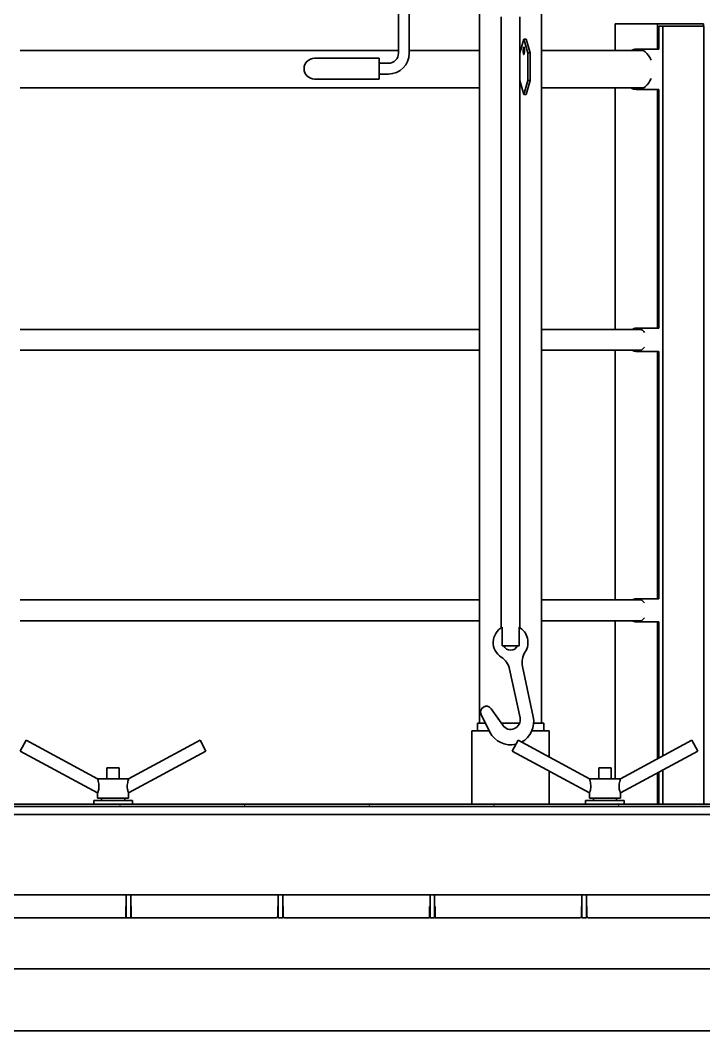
# Model space of a CAD drawing. Header units: millimetres. Extents: x 0 to 42050, y 0 to 29700.
# Drawn here: x 5030 to 5914, y 26216 to 27524 of the extents above; entities that cross this region are included whole.
import ezdxf

# ---------------------------------------------------------------- set-up
doc = ezdxf.new("R2010")
doc.units = ezdxf.units.MM
doc.header["$LTSCALE"] = 50
doc.layers.add('Hatch', color=7, linetype='Continuous', lineweight=18)
doc.layers.add('Visible', color=7, linetype='Continuous', lineweight=35)
pattern_1 = [(10, (0, 0), (-27.56665, 156.3382), [])]

msp = doc.modelspace()

# ---------------------------------------------------------------- hatches: boundary and pattern name
at = {"layer": 'Hatch'}
h = msp.add_hatch(dxfattribs=at)
h.set_pattern_fill('ANSI31', color=256, scale=1270, angle=55.00018, style=0)
h.set_pattern_definition([(100.0002, (0, 0), (-156.33815, -27.5671), [])])
edge = h.paths.add_edge_path()
edge.add_line((4503.23, 26484.34), (4503.23, 26496.34))
edge.add_line((4503.23, 26496.34), (4503.23, 26503.34))
edge.add_ellipse((4506.23, 26503.34), major_axis=(-3, 0), ratio=1, start_angle=270, end_angle=360, ccw=False)
edge.add_line((4506.23, 26506.34), (4553.23, 26506.34))
edge.add_line((4553.23, 26506.34), (6383.23, 26506.34))
edge.add_line((6383.23, 26506.34), (6430.23, 26506.34))
edge.add_ellipse((6430.23, 26503.34), major_axis=(3, 0), ratio=1, start_angle=0, end_angle=90, ccw=False)
edge.add_line((6433.23, 26503.34), (6433.23, 26496.34))
edge.add_line((6433.23, 26496.34), (6433.23, 26484.34))
edge.add_line((6433.23, 26484.34), (6436.23, 26484.34))
edge.add_line((6436.23, 26484.34), (6436.23, 26503.34))
edge.add_ellipse((6430.23, 26503.34), major_axis=(6, 0), ratio=1, start_angle=0, end_angle=90)
edge.add_line((6430.23, 26509.34), (4506.23, 26509.34))
edge.add_ellipse((4506.23, 26503.34), major_axis=(-6, 0), ratio=1, start_angle=270, end_angle=360)
edge.add_line((4500.23, 26503.34), (4500.23, 26484.34))
edge.add_line((4500.23, 26484.34), (4503.23, 26484.34))
h = msp.add_hatch(dxfattribs=at)
h.set_pattern_fill('ANSI31', color=256, scale=1270, angle=-5.00002, style=0)
h.set_pattern_definition([(40, (0, 0), (-102.0425, 121.6096), [])])
h.paths.add_polyline_path([(5173.23, 26362.34), (5173.23, 26392.34), (5167.23, 26392.34), (5167.23, 26362.34)])
h = msp.add_hatch(dxfattribs=at)
h.set_pattern_fill('ANSI31', color=256, scale=1270, angle=85.00025, style=0)
h.set_pattern_definition([(130.00025, (0, 0), (-121.6091, -102.0431), [])])
h.paths.add_polyline_path([(5369.57, 26362.34), (5369.57, 26392.34), (5363.57, 26392.34), (5363.57, 26362.34)])
h = msp.add_hatch(dxfattribs=at)
h.set_pattern_fill('ANSI31', color=256, scale=1270, angle=-35, style=0)
h.set_pattern_definition(pattern_1)
h.paths.add_polyline_path([(5566.03, 26362.34), (5566.03, 26392.34), (5560.03, 26392.34), (5560.03, 26362.34)])
h = msp.add_hatch(dxfattribs=at)
h.set_pattern_fill('ANSI31', color=256, scale=1270, angle=-35, style=0)
h.set_pattern_definition(pattern_1)
h.paths.add_polyline_path([(5762.4, 26362.34), (5762.4, 26392.34), (5756.4, 26392.34), (5756.4, 26362.34)])

# ---------------------------------------------------------------- linework, layer by layer
at = {"layer": 'Visible'}
for p, q in [((5519.23, 27671.14), (5519.23, 27481.14)), ((5533.23, 27627.46), (5533.23, 27481.14)), ((5704.23, 26614.34), (5704.23, 27585.5)), ((5624.23, 26614.34), (5624.23, 27566.69)), ((5652.23, 27528.34), (5652.23, 26737.82)), ((5676.23, 27528.34), (5676.23, 26737.82)), ((5681.31, 27499.41), (5676.25, 27481.51)), ((5681.31, 27499.41), (5684.27, 27499.41)), ((5686.37, 27481.51), (5681.31, 27499.41)), ((5684.27, 27499.41), (5689.33, 27481.51)), ((5494.23, 27474.64), (5410.73, 27474.64)), ((5494.23, 27447.64), (5494.23, 27474.64)), ((5676.25, 27481.51), (5676.25, 27445.71)), ((5686.37, 27481.51), (5689.33, 27481.51)), ((5686.37, 27445.71), (5686.37, 27481.51)), ((5689.33, 27481.51), (5689.33, 27445.71)), ((5506.23, 27468.14), (5494.23, 27468.14)), ((5494.23, 27447.64), (5410.73, 27447.64)), ((5506.23, 27454.14), (5494.23, 27454.14)), ((5676.25, 27445.71), (5681.31, 27427.82)), ((5681.31, 27427.82), (5686.37, 27445.71)), ((5689.33, 27445.71), (5684.27, 27427.82)), ((5689.33, 27445.71), (5686.37, 27445.71)), ((5681.31, 27427.82), (5684.27, 27427.82)), ((5653.33, 26714.34), (5653.33, 26738.46)), ((5675.14, 26738.46), (5675.14, 26714.34)), ((5653.33, 26714.34), (5675.14, 26714.34)), ((5679.6, 26687.63), (5693.57, 26622.58)), ((5676.46, 26621.41), (5663.01, 26684.07)), ((5637.41, 26602.86), (5626.11, 26625.43)), ((5638.96, 26633.09), (5653.99, 26611.62)), ((5631.66, 26614.34), (5621.23, 26614.34)), ((5621.23, 26614.34), (5621.23, 26604.34)), ((5675.92, 26614.34), (5652.09, 26614.34)), ((5707.23, 26614.34), (5694.17, 26614.34)), ((5707.23, 26604.34), (5707.23, 26614.34)), ((5614.23, 26509.34), (5614.23, 26604.34)), ((5636.67, 26604.34), (5614.23, 26604.34)), ((5714.23, 26604.34), (5691.75, 26604.34)), ((5714.23, 26570.44), (5714.23, 26604.34)), ((5037.86, 26592.34), (5030.23, 26578.27)), ((5130.23, 26542.25), (5037.86, 26592.34)), ((5170.23, 26542.25), (5262.61, 26592.34)), ((5270.23, 26578.27), (5262.61, 26592.34)), ((5673.86, 26592.34), (5666.23, 26578.27)), ((5766.23, 26542.25), (5673.86, 26592.34)), ((5806.23, 26542.25), (5898.61, 26592.34)), ((5906.23, 26578.27), (5898.61, 26592.34)), ((5130.23, 26524.04), (5030.23, 26578.27)), ((5170.23, 26524.04), (5270.23, 26578.27)), ((5766.23, 26524.04), (5666.23, 26578.27)), ((5806.23, 26524.04), (5906.23, 26578.27)), ((5158.23, 26556.34), (5142.23, 26556.34)), ((5142.23, 26542.34), (5142.23, 26556.34)), ((5158.23, 26542.34), (5158.23, 26556.34)), ((5794.23, 26556.34), (5778.23, 26556.34)), ((5778.23, 26542.34), (5778.23, 26556.34)), ((5794.23, 26542.34), (5794.23, 26556.34)), ((5130.23, 26542.34), (5170.23, 26542.34)), ((5130.23, 26542.34), (5130.23, 26542.25)), ((5170.23, 26542.34), (5170.23, 26542.25)), ((5714.23, 26509.34), (5714.23, 26552.24)), ((5766.23, 26542.34), (5806.23, 26542.34)), ((5766.23, 26542.34), (5766.23, 26542.25)), ((5806.23, 26542.34), (5806.23, 26542.25)), ((5130.23, 26524.04), (5130.23, 26517.34)), ((5130.23, 26517.34), (5170.23, 26517.34)), ((5135.23, 26514.34), (5135.23, 26517.34)), ((5165.23, 26514.34), (5165.23, 26517.34)), ((5170.23, 26524.04), (5170.23, 26517.34)), ((5766.23, 26524.04), (5766.23, 26517.34)), ((5766.23, 26517.34), (5806.23, 26517.34)), ((5771.23, 26514.34), (5771.23, 26517.34)), ((5801.23, 26514.34), (5801.23, 26517.34)), ((5806.23, 26524.04), (5806.23, 26517.34)), ((6430.23, 26509.34), (4506.23, 26509.34)), ((4506.23, 26506.34), (6430.23, 26506.34)), ((5175.23, 26514.34), (5125.23, 26514.34)), ((5125.23, 26514.34), (5125.23, 26509.34)), ((5175.23, 26514.34), (5175.23, 26509.34)), ((5811.23, 26514.34), (5761.23, 26514.34)), ((5761.23, 26514.34), (5761.23, 26509.34)), ((5811.23, 26514.34), (5811.23, 26509.34)), ((6376.23, 26496.34), (4560.23, 26496.34)), ((5167.23, 26392.34), (4976.73, 26392.34)), ((5173.23, 26392.34), (5167.23, 26392.34)), ((5167.23, 26392.34), (5167.23, 26362.34)), ((5363.57, 26392.34), (5173.23, 26392.34)), ((5173.23, 26362.34), (5173.23, 26392.34)), ((5369.57, 26392.34), (5363.57, 26392.34)), ((5363.57, 26392.34), (5363.57, 26362.34)), ((5369.57, 26362.34), (5369.57, 26392.34)), ((5560.03, 26392.34), (5369.57, 26392.34)), ((5566.03, 26392.34), (5560.03, 26392.34)), ((5560.03, 26392.34), (5560.03, 26362.34)), ((5756.4, 26392.34), (5566.03, 26392.34)), ((5566.03, 26362.34), (5566.03, 26392.34)), ((5762.4, 26392.34), (5756.4, 26392.34)), ((5756.4, 26392.34), (5756.4, 26362.34)), ((5762.4, 26362.34), (5762.4, 26392.34)), ((5952.83, 26392.34), (5762.4, 26392.34)), ((5166.73, 26377.34), (5167.23, 26377.34)), ((5166.73, 26362.34), (5166.73, 26377.34)), ((5173.23, 26377.34), (5173.73, 26377.34)), ((5173.73, 26377.34), (5173.73, 26362.34)), ((5363.07, 26364.34), (5363.07, 26377.34)), ((5363.07, 26377.34), (5363.57, 26377.34)), ((5369.57, 26377.34), (5370.07, 26377.34)), ((5370.07, 26377.34), (5370.07, 26364.34)), ((5559.53, 26377.34), (5560.03, 26377.34)), ((5559.53, 26362.34), (5559.53, 26377.34)), ((5566.03, 26377.34), (5566.53, 26377.34)), ((5566.53, 26377.34), (5566.53, 26362.34)), ((5755.9, 26364.34), (5755.9, 26377.34)), ((5755.9, 26377.34), (5756.4, 26377.34)), ((5762.4, 26377.34), (5762.9, 26377.34)), ((5762.9, 26377.34), (5762.9, 26364.34)), ((4979.23, 26362.34), (5166.73, 26362.34)), ((5167.23, 26362.34), (5173.23, 26362.34)), ((5173.73, 26362.34), (5361.07, 26362.34)), ((5363.57, 26362.34), (5369.57, 26362.34)), ((5372.07, 26362.34), (5559.53, 26362.34)), ((5560.03, 26362.34), (5566.03, 26362.34)), ((5566.53, 26362.34), (5753.9, 26362.34)), ((5756.4, 26362.34), (5762.4, 26362.34)), ((5764.9, 26362.34), (5950.33, 26362.34))]:
    msp.add_line(p, q, dxfattribs=at)
at = {"layer": 'Visible', "color": 9, "true_color": 0xc0c0c0}
for p, q in [((5854.11, 27519.34), (5799.32, 27519.34)), ((5799.32, 27484.49), (5799.32, 27519.34)), ((5913.59, 27519.34), (5854.11, 27519.34)), ((5854.11, 27519.34), (5854.11, 27486.34)), ((5856.09, 27516.34), (5856.09, 27486.34)), ((5857.42, 27516.34), (5856.09, 27516.34)), ((5857.42, 27516.34), (5861.17, 27516.34)), ((5861.17, 27516.34), (5861.17, 26572.03)), ((5867.12, 27516.34), (5861.17, 27516.34)), ((5867.12, 27516.34), (5908.09, 27516.34)), ((5908.09, 27516.34), (5914.04, 27516.34)), ((5913.59, 27516.34), (5913.59, 27519.34)), ((5914.04, 27516.34), (5914.04, 26509.34)), ((5519.23, 27484.49), (5030.13, 27484.49)), ((5624.23, 27484.49), (5533.23, 27484.49)), ((5836.15, 27484.49), (5704.23, 27484.49)), ((5826.72, 27486.34), (5854.11, 27486.34)), ((5833.75, 27486.34), (5838.28, 27482.85)), ((5854.11, 27486.34), (5856.09, 27486.34)), ((5030.13, 27436.19), (5624.23, 27436.19)), ((5704.23, 27436.19), (5835.75, 27436.19)), ((5799.32, 27123.79), (5799.32, 27436.19)), ((5854.11, 27434.34), (5826.72, 27434.34)), ((5854.11, 27434.34), (5854.11, 27125.34)), ((5856.09, 27434.34), (5854.11, 27434.34)), ((5856.09, 27434.34), (5856.09, 27125.34)), ((5624.23, 27123.79), (5030.13, 27123.79)), ((5833.55, 27123.79), (5704.23, 27123.79)), ((5826.72, 27125.34), (5854.11, 27125.34)), ((5831.54, 27125.34), (5834.15, 27123.33)), ((5854.11, 27125.34), (5856.09, 27125.34)), ((5030.13, 27096.89), (5624.23, 27096.89)), ((5704.23, 27096.89), (5833.5, 27096.89)), ((5799.32, 26773.79), (5799.32, 27096.89)), ((5854.11, 27095.34), (5826.72, 27095.34)), ((5854.11, 27095.34), (5854.11, 26775.34)), ((5856.09, 27095.34), (5854.11, 27095.34)), ((5856.09, 27095.34), (5856.09, 26775.34)), ((5624.23, 26773.79), (5030.13, 26773.79)), ((5833.55, 26773.79), (5704.23, 26773.79)), ((5826.72, 26775.34), (5854.11, 26775.34)), ((5831.54, 26775.34), (5834.15, 26773.33)), ((5854.11, 26775.34), (5856.09, 26775.34)), ((5030.13, 26746.89), (5624.23, 26746.89)), ((5704.23, 26746.89), (5833.5, 26746.89)), ((5799.32, 26542.34), (5799.32, 26746.89)), ((5854.11, 26745.34), (5826.72, 26745.34)), ((5854.11, 26745.34), (5854.11, 26568.21)), ((5856.09, 26745.34), (5854.11, 26745.34)), ((5856.09, 26745.34), (5856.09, 26569.28)), ((5854.11, 26550.01), (5854.11, 26509.34)), ((5856.09, 26551.08), (5856.09, 26509.34)), ((5861.17, 26553.83), (5861.17, 26509.34)), ((4863.23, 26296.34), (6368.23, 26296.34)), ((6368.23, 26216.34), (4863.23, 26216.34))]:
    msp.add_line(p, q, dxfattribs=at)
at = {"layer": 'Visible'}
for centre, radius, start, end in [((5410.73, 27461.14), 13.5, 90, 270), ((5506.23, 27481.14), 27, 270, 0), ((5506.23, 27481.14), 13, 270, 0), ((5664.23, 26718.79), 22.5, 119.00144, 237.28531), ((5664.23, 26718.79), 22.5, 326.94492, 60.99856), ((5664.23, 26718.79), 10, 206.42415, 333.57585), ((5638.56, 26678.82), 25, 12.11512, 57.28531), ((5704.05, 26692.88), 25, 146.94492, 192.11512), ((5632.82, 26628.79), 7.5, 35, 206.58902), ((5664.23, 26618.79), 12.5, 215, 12.11512), ((5664.23, 26616.29), 30, 298.24407, 12.11512), ((5664.23, 26616.29), 30, 206.58902, 283.03307), ((5361.07, 26364.34), 2, 270, 0), ((5372.07, 26364.34), 2, 180, 270), ((5753.9, 26364.34), 2, 270, 0), ((5764.9, 26364.34), 2, 180, 270)]:
    msp.add_arc(centre, radius, start, end, dxfattribs=at)
msp.add_ellipse((5681.31, 27484.4), major_axis=(0, 5), ratio=0.16326, dxfattribs=at)
at = {"layer": 'Visible', "color": 9, "true_color": 0xc0c0c0}
for centre, major_axis, start_param, end_param in [((5826.72, 27460.34), (0, 26), 0, 0.3795103), ((5828.7, 27460.34), (0, 26), 0, 0.3795103), ((5828.52, 27460.34), (0, -26), 2.0436914, 2.6179939), ((5828.52, 27460.34), (0, -26), 0.0045951, 1.0979012), ((5826.72, 27460.34), (0, -26), 5.903675, 6.2831853), ((5828.7, 27460.34), (0, -26), 5.903675, 6.2831853), ((5830.5, 27460.34), (0, -26), 5.903675, 6.2323637), ((5826.72, 27110.34), (0, 15), 0, 0.4586146), ((5828.7, 27110.34), (0, 15), 0, 0.4586146), ((5828.52, 27110.34), (0, -15), 2.2624317, 2.6179939), ((5826.72, 27110.34), (0, -15), 5.8245707, 6.2831853), ((5828.7, 27110.34), (0, -15), 5.8245707, 6.2831853), ((5830.5, 27110.34), (0, -15), 5.8245707, 6.1950182), ((5828.52, 27110.34), (0, -15), 0.0079648, 0.879161), ((5826.72, 26760.34), (0, 15), 0, 0.4586146), ((5828.7, 26760.34), (0, 15), 0, 0.4586146), ((5828.52, 26760.34), (0, -15), 2.2624317, 2.6179939), ((5826.72, 26760.34), (0, -15), 5.8245707, 6.2831853), ((5828.7, 26760.34), (0, -15), 5.8245707, 6.2831853), ((5830.5, 26760.34), (0, -15), 5.8245707, 6.1950182), ((5828.52, 26760.34), (0, -15), 0.0079648, 0.879161)]:
    msp.add_ellipse(centre, major_axis=major_axis, ratio=0.7505166, start_param=start_param, end_param=end_param, dxfattribs=at)
at = {"layer": 'Visible'}
for points, knots in [([(5130.23, 26542.25), (5130.23, 26542.25), (5130.26, 26542.17), (5130.34, 26541.87), (5130.41, 26541.64), (5130.64, 26540.8), (5130.86, 26539.99), (5131.26, 26538.21), (5131.48, 26537.09), (5131.81, 26534.7), (5131.9, 26533.43), (5131.9, 26531.17), (5131.82, 26530.01), (5131.5, 26527.92), (5131.26, 26526.97), (5130.84, 26525.56), (5130.62, 26524.98), (5130.32, 26524.23), (5130.23, 26524.04), (5130.23, 26524.04)], [1.3676178, 1.3676178, 1.3676178, 1.3676178, 1.5312304, 1.5312304, 1.6948429, 1.6948429, 2.0220679, 2.0220679, 2.3786518, 2.3786518, 2.7352357, 2.7352357, 3.0571869, 3.0571869, 3.3791381, 3.3791381, 3.6795715, 3.6795715, 3.9800049, 3.9800049, 3.9800049, 3.9800049]), ([(5168.56, 26532.24), (5168.56, 26533.43), (5168.66, 26534.7), (5168.98, 26537.09), (5169.21, 26538.21), (5169.61, 26539.99), (5169.82, 26540.8), (5170.06, 26541.64), (5170.12, 26541.87), (5170.21, 26542.17), (5170.23, 26542.25), (5170.23, 26542.25)], [0, 0, 0, 0, 0.3565839, 0.3565839, 0.7131678, 0.7131678, 1.0403928, 1.0403928, 1.2040053, 1.2040053, 1.3676178, 1.3676178, 1.3676178, 1.3676178]), ([(5170.23, 26524.04), (5170.23, 26524.04), (5170.15, 26524.23), (5169.85, 26524.98), (5169.63, 26525.56), (5169.2, 26526.97), (5168.97, 26527.92), (5168.65, 26530.01), (5168.56, 26531.17), (5168.56, 26532.24)], [3.9800049, 3.9800049, 3.9800049, 3.9800049, 4.2804383, 4.2804383, 4.5808717, 4.5808717, 4.9028228, 4.9028228, 5.224774, 5.224774, 5.224774, 5.224774]), ([(5766.23, 26542.25), (5766.23, 26542.25), (5766.26, 26542.17), (5766.34, 26541.87), (5766.41, 26541.64), (5766.64, 26540.8), (5766.86, 26539.99), (5767.26, 26538.21), (5767.48, 26537.09), (5767.81, 26534.7), (5767.9, 26533.43), (5767.9, 26531.17), (5767.82, 26530.01), (5767.5, 26527.92), (5767.26, 26526.97), (5766.84, 26525.56), (5766.62, 26524.98), (5766.32, 26524.23), (5766.23, 26524.04), (5766.23, 26524.04)], [1.3676178, 1.3676178, 1.3676178, 1.3676178, 1.5312304, 1.5312304, 1.6948429, 1.6948429, 2.0220679, 2.0220679, 2.3786518, 2.3786518, 2.7352357, 2.7352357, 3.0571869, 3.0571869, 3.3791381, 3.3791381, 3.6795715, 3.6795715, 3.9800049, 3.9800049, 3.9800049, 3.9800049]), ([(5804.56, 26532.24), (5804.56, 26533.43), (5804.66, 26534.7), (5804.98, 26537.09), (5805.21, 26538.21), (5805.61, 26539.99), (5805.82, 26540.8), (5806.06, 26541.64), (5806.12, 26541.87), (5806.21, 26542.17), (5806.23, 26542.25), (5806.23, 26542.25)], [0, 0, 0, 0, 0.3565839, 0.3565839, 0.7131678, 0.7131678, 1.0403928, 1.0403928, 1.2040053, 1.2040053, 1.3676178, 1.3676178, 1.3676178, 1.3676178]), ([(5806.23, 26524.04), (5806.23, 26524.04), (5806.15, 26524.23), (5805.85, 26524.98), (5805.63, 26525.56), (5805.2, 26526.97), (5804.97, 26527.92), (5804.65, 26530.01), (5804.56, 26531.17), (5804.56, 26532.24)], [3.9800049, 3.9800049, 3.9800049, 3.9800049, 4.2804383, 4.2804383, 4.5808717, 4.5808717, 4.9028228, 4.9028228, 5.224774, 5.224774, 5.224774, 5.224774])]:
    msp.add_open_spline(points, degree=3, knots=knots, dxfattribs=at)

doc.saveas('drawing.dxf')
